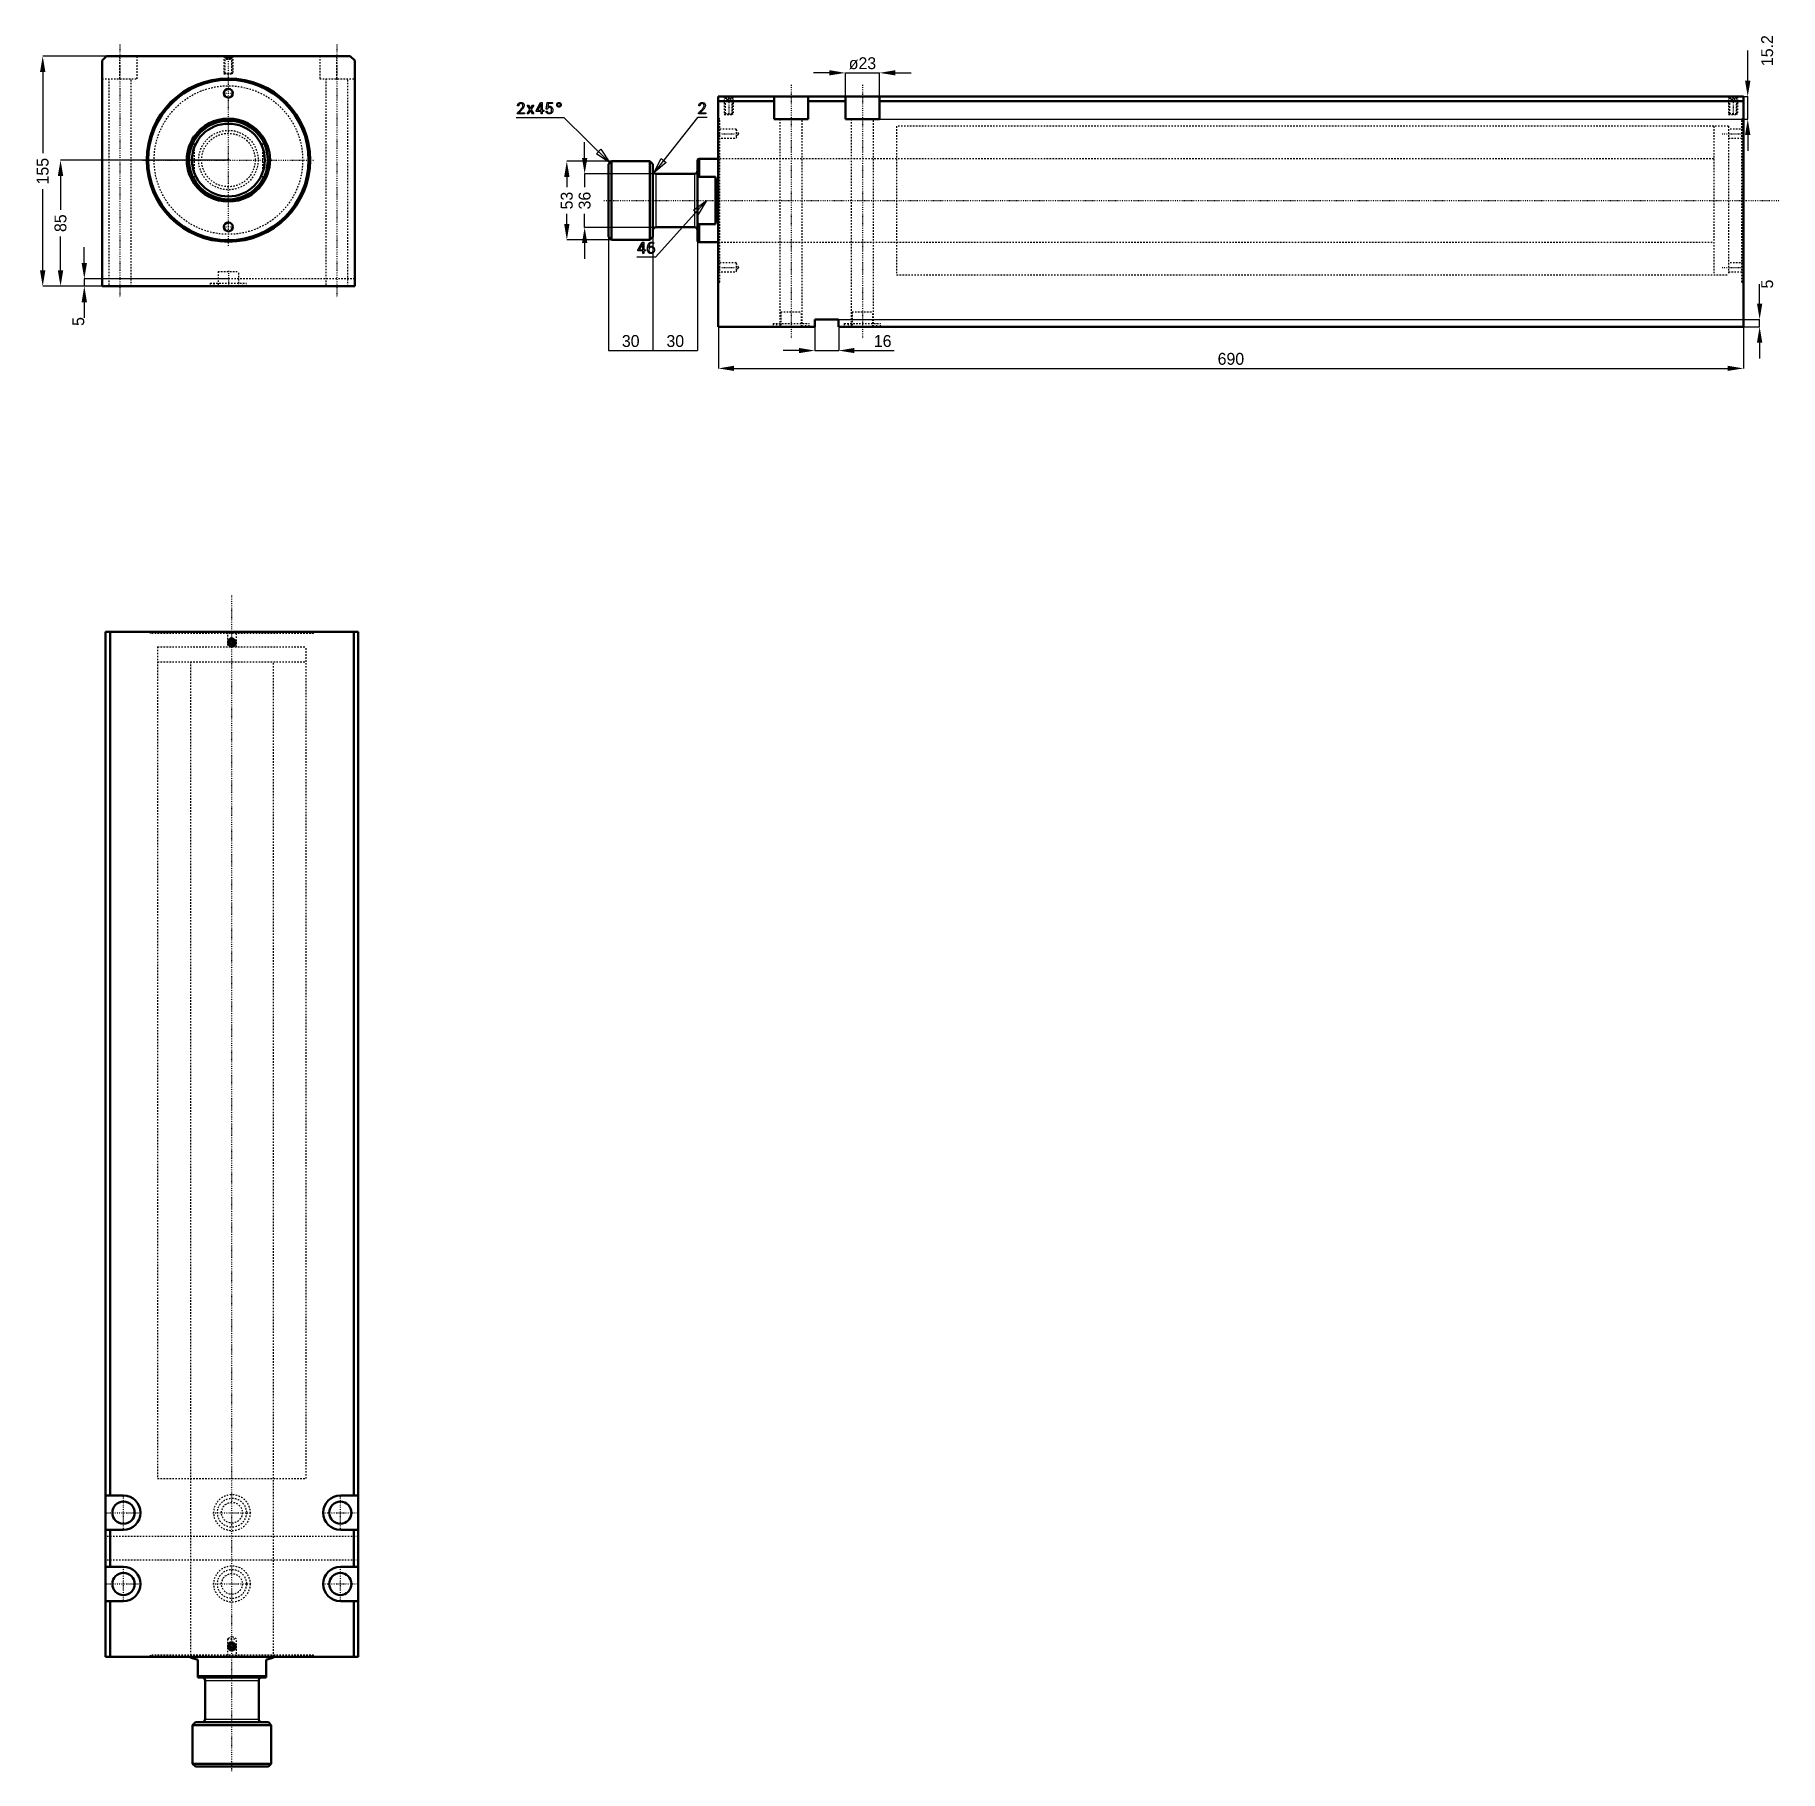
# Model space of a CAD drawing. Header units: millimetres. Extents: x -130 to 1044, y -1085 to 84.
import ezdxf

# ---------------------------------------------------------------- set-up
doc = ezdxf.new("R2010")
doc.units = ezdxf.units.MM
doc.linetypes.add('Center', pattern=[1.5, 0.45, -0.5, 0.05, -0.5])
doc.linetypes.add('Dashed', pattern=[2, 1, -1])
for name, color, linetype, lineweight in [('2d ConnectionPoints', 7, 'Continuous', 50), ('AM_0', 7, 'Continuous', 50), ('AM_4', 3, 'Continuous', 25), ('AM_5', 3, 'Continuous', 25), ('AM_7', 7, 'Center', 25), ('AM_9', 6, 'Dashed', 25)]:
    doc.layers.add(name, color=color, linetype=linetype, lineweight=lineweight)
doc.dimstyles.new('ISO-25', dxfattribs={"dimtxt": 2.5, "dimasz": 2.5, "dimexe": 1.25, "dimexo": 0.625, "dimtad": 1, "dimtxsty": 'Standard', "dimcen": 2.5, "dimadec": 0, "dimazin": 0, "dimtfac": 1, "dimtmove": 0, "dimatfit": 3, "dimfxl": 0, "dimarcsym": 0})

# ---------------------------------------------------------------- blocks, each defined once
blk = doc.blocks.new('1_JECX_MF_TLA_100_550_0_rod__0_in_JECX_MF_160_TLA_100_550_0__0')
at = {"layer": 'AM_0'}
for p, q in [((-23, 13.2), (-23, 16)), ((23, 16), (23, 13.2)), ((-23, -16), (-23, -13.2)), ((23, -13.2), (23, -16))]:
    blk.add_line(p, q, dxfattribs=at)
for points in [[(-23, 16), (-24.3, 13.9), (-25.4, 11.7), (-26.3, 9.5), (-27.1, 7.1), (-27.6, 4.8), (-27.9, 2.3), (-28, -0.1), (-27.9, -2.6), (-27.6, -5), (-27, -7.4), (-26.3, -9.7), (-25.3, -11.9), (-24.2, -14.1), (-23, -16)], [(23, -16), (24.3, -13.9), (25.4, -11.7), (26.3, -9.5), (27.1, -7.1), (27.6, -4.8), (27.9, -2.3), (28, 0.1), (27.9, 2.6), (27.6, 5), (27, 7.4), (26.3, 9.7), (25.3, 11.9), (24.2, 14.1), (23, 16)]]:
    blk.add_lwpolyline(points, dxfattribs=at)
for radius in [26.5, 24.5]:
    blk.add_circle((0, 0), radius, dxfattribs=at)
for radius, start, end in [(28, 34.7719, 145.2281), (27.5, 33.2419, 146.7581), (27.5, 213.2419, 326.7581), (28, 214.7719, 325.2281)]:
    blk.add_arc((0, 0), radius, start, end, dxfattribs=at)
at = {"layer": 'AM_9'}
for p, q in [((-23, 13.2), (-23, -13.2)), ((23, 13.2), (23, -13.2))]:
    blk.add_line(p, q, dxfattribs=at)
for radius in [20, 18]:
    blk.add_circle((0, 0), radius, dxfattribs=at)
blk = doc.blocks.new('2_JECX_MF_EXLA_100_550_0_body__0_in_JECX_MF_160_TLA_100_550_0__0')
at = {"layer": 'AM_0'}
for p, q in [((-82, 70), (-85, 67)), ((-85, 67), (-85, -85)), ((82, 70), (-82, 70)), ((85, 67), (82, 70)), ((85, -85), (85, 67)), ((-85, -85), (85, -85))]:
    blk.add_line(p, q, dxfattribs=at)
for centre, radius in [((0, 0), 55), ((0, 0), 54), ((0, 45), 3), ((0, -45), 3)]:
    blk.add_circle(centre, radius, dxfattribs=at)
at = {"layer": 'AM_5', "linetype": 'Dashed'}
for p, q in [((-3, 70), (-3, 58)), ((3, 70), (3, 58))]:
    blk.add_line(p, q, dxfattribs=at)
at = {"layer": 'AM_7'}
for p, q in [((-73, 77.8), (-73, -92.7)), ((0, -57.8), (0, 70.6)), ((73, 77.8), (73, -92.7)), ((-3.2, 45), (3.1, 45)), ((-57.8, 0), (57.8, 0)), ((-3.2, -45), (3.1, -45)), ((0, -74.5), (0, -85.5))]:
    blk.add_line(p, q, dxfattribs=at)
at = {"layer": 'AM_9'}
for p, q in [((-73, 54.8), (-73, 70)), ((-61.5, 54.8), (-61.5, 70)), ((-3, 70), (-2.5, 69.5)), ((-2.5, 69.5), (-2.5, 58.5)), ((-2.5, 69.5), (2.5, 69.5)), ((-1.9, 70), (-2.4, 69.5)), ((-2.4, 69.5), (-2.4, 58)), ((-2.4, 69.5), (2.4, 69.5)), ((-1.4, 68), (-1.4, 70)), ((-1.4, 68), (1.4, 68)), ((-0.7, 68), (-0.7, 70)), ((0.7, 68), (0.7, 70)), ((1.4, 68), (1.4, 70)), ((2.4, 69.5), (1.9, 70)), ((2.4, 58), (2.4, 69.5)), ((2.5, 69.5), (3, 70)), ((2.5, 58.5), (2.5, 69.5)), ((61.5, 70), (61.5, 54.8)), ((73, 54.8), (73, 70)), ((-85, 54.8), (-61.5, 54.8)), ((-80.5, 54.8), (-80.5, -85)), ((-65.5, -85), (-65.5, 54.8)), ((-2.5, 58.5), (-3, 58)), ((-3, 58), (3, 58)), ((-2.5, 58.5), (2.5, 58.5)), ((3, 58), (2.5, 58.5)), ((61.5, 54.8), (85, 54.8)), ((65.5, 54.8), (65.5, -85)), ((80.5, -85), (80.5, 54.8)), ((85, -80), (-85, -80)), ((-7, -75), (7, -75)), ((-7, -75), (-7, -85)), ((7, -85), (7, -75)), ((-12.2, -82.9), (12.2, -82.9)), ((-12.2, -82.9), (-12.2, -85)), ((-9.8, -82.9), (-9.8, -85)), ((9.8, -85), (9.8, -82.9)), ((12.2, -85), (12.2, -82.9))]:
    blk.add_line(p, q, dxfattribs=at)
blk.add_circle((0, 0), 50, dxfattribs=at)
blk = doc.blocks.new('*D3')
at = {"layer": 'AM_5', "color": 0, "lineweight": -2}
for p, q in [((-82, 70), (-125, 70)), ((-125, 59.3), (-125, 4.6)), ((-125, -74.3), (-125, -19.6)), ((-85, -85), (-125, -85))]:
    blk.add_line(p, q, dxfattribs=at)
at = {"layer": 'AM_5', "color": 0}
for points in [[(-123.2, 59.3), (-126.8, 59.3), (-125, 70)], [(-126.8, -74.3), (-123.2, -74.3), (-125, -85)]]:
    blk.add_solid(points, dxfattribs=at)
at = {"layer": 'Defpoints', "color": 0}
for p in [(-82, 70), (-125, -85), (-85, -85)]:
    blk.add_point(p, dxfattribs=at)
at = {"layer": 'AM_5', "color": 0, "insert": (-125, -7.5), "char_height": 8, "attachment_point": 5, "rotation": 90}
blk.add_mtext('155', dxfattribs=at)
blk = doc.blocks.new('*D4')
at = {"layer": 'AM_5', "color": 0, "lineweight": -2}
for p, q in [((0, 0), (-113, 0)), ((-113, -10.7), (-113, -33.6)), ((-113, -74.3), (-113, -51.4)), ((-85, -85), (-113, -85))]:
    blk.add_line(p, q, dxfattribs=at)
at = {"layer": 'AM_5', "color": 0}
for points in [[(-111.2, -10.7), (-114.8, -10.7), (-113, 0)], [(-114.8, -74.3), (-111.2, -74.3), (-113, -85)]]:
    blk.add_solid(points, dxfattribs=at)
at = {"layer": 'Defpoints', "color": 0}
for p in [(0, 0), (-113, -85), (-85, -85)]:
    blk.add_point(p, dxfattribs=at)
at = {"layer": 'AM_5', "color": 0, "insert": (-113, -42.5), "char_height": 8, "attachment_point": 5, "rotation": 90}
blk.add_mtext('85', dxfattribs=at)
blk = doc.blocks.new('*D5')
at = {"layer": 'AM_5', "color": 0, "lineweight": -2}
for p, q in [((-97, -69.3), (-97, -58.7)), ((0, -80), (-97, -80)), ((-97, -80), (-97, -85)), ((-85, -85), (-97, -85)), ((-97, -95.7), (-97, -106.3))]:
    blk.add_line(p, q, dxfattribs=at)
at = {"layer": 'AM_5', "color": 0}
for points in [[(-98.8, -69.3), (-95.2, -69.3), (-97, -80)], [(-95.2, -95.7), (-98.8, -95.7), (-97, -85)]]:
    blk.add_solid(points, dxfattribs=at)
at = {"layer": 'Defpoints', "color": 0}
for p in [(0, -80), (-97, -85), (-85, -85)]:
    blk.add_point(p, dxfattribs=at)
at = {"layer": 'AM_5', "color": 0, "insert": (-101, -108.7), "char_height": 8, "attachment_point": 5, "rotation": 90}
blk.add_mtext('5', dxfattribs=at)
blk = doc.blocks.new('1_JECX_MF_TLA_100_550_0_rod__0_in_JECX_MF_160_TLA_100_550_0__4')
at = {"layer": 'AM_0'}
for p, q in [((-28, 0), (-28, -0.4)), ((28, -0.4), (28, 0)), ((-23, -2), (-28, -0.4)), ((-23, -14), (-23, -2)), ((28, -0.4), (23, -2)), ((23, -2), (23, -14)), ((-23, -13), (23, -13)), ((-23, -14), (23, -14)), ((-18, -16), (-18, -42)), ((18, -42), (18, -16)), ((-24.5, -44), (-26.5, -46)), ((-26.5, -46), (26.5, -46)), ((-26.5, -46), (-26.5, -72)), ((-24.5, -44), (24.5, -44)), ((26.5, -46), (24.5, -44)), ((26.5, -72), (26.5, -46)), ((-26.5, -72), (-24.5, -74)), ((-26.5, -72), (26.5, -72)), ((-24.5, -74), (24.5, -74)), ((24.5, -74), (26.5, -72))]:
    blk.add_line(p, q, dxfattribs=at)
for centre, start, end in [((-20, -16), 360, 90), ((20, -16), 90, 180), ((-20, -42), 270, 360), ((20, -42), 180, 270)]:
    blk.add_arc(centre, 2, start, end, dxfattribs=at)
at = {"layer": 'AM_4'}
for p, q in [((-18, -16), (18, -16)), ((-18, -42), (18, -42))]:
    blk.add_line(p, q, dxfattribs=at)
at = {"layer": 'AM_7'}
blk.add_line((0, -77), (0, 714.7), dxfattribs=at)
at = {"layer": 'AM_9'}
for p, q in [((-50, 680), (50, 680)), ((-50, 680), (-50, 670)), ((-50, 670), (50, 670)), ((-28, 670), (-28, 0)), ((28, 0), (28, 670)), ((50, 670), (50, 680))]:
    blk.add_line(p, q, dxfattribs=at)
blk = doc.blocks.new('2_JECX_MF_EXLA_100_550_0_body__0_in_JECX_MF_160_TLA_100_550_0__4')
at = {"layer": 'AM_0'}
for p, q in [((85, 690), (-85, 690)), ((-85, 690), (-85, 0)), ((-82, 690), (-82, 108.5)), ((-0.7, 684.2), (-1.4, 683)), ((-1.4, 683), (-0.7, 681.8)), ((0.7, 684.2), (-0.7, 684.2)), ((-0.7, 681.8), (0.7, 681.8)), ((1.4, 683), (0.7, 684.2)), ((0.7, 681.8), (1.4, 683)), ((82, 690), (82, 108.5)), ((85, 690), (85, 0)), ((-73, 108.5), (-85, 108.5)), ((85, 108.5), (73, 108.5)), ((-85, 85.5), (-73, 85.5)), ((-82, 85.5), (-82, 60.5)), ((73, 85.5), (85, 85.5)), ((82, 85.5), (82, 60.5)), ((-73, 60.5), (-85, 60.5)), ((85, 60.5), (73, 60.5)), ((-85, 37.5), (-73, 37.5)), ((-82, 37.5), (-82, 0)), ((73, 37.5), (85, 37.5)), ((82, 37.5), (82, 0)), ((85, 0), (-85, 0)), ((-0.7, 8.3), (-1.4, 7)), ((-1.4, 7), (-0.7, 5.8)), ((0.7, 8.3), (-0.7, 8.3)), ((-0.7, 5.8), (0.7, 5.8)), ((1.4, 7), (0.7, 8.3)), ((0.7, 5.8), (1.4, 7))]:
    blk.add_line(p, q, dxfattribs=at)
for centre, radius in [((0, 683), 2.46), ((0, 683), 2.4), ((0, 683), 1.9), ((-73, 97), 7.5), ((73, 97), 7.5), ((-73, 49), 7.5), ((73, 49), 7.5), ((0, 7), 2.46), ((0, 7), 2.4), ((0, 7), 1.9)]:
    blk.add_circle(centre, radius, dxfattribs=at)
for centre, start, end in [((-73, 97), 270, 90), ((73, 97), 90, 270), ((-73, 49), 270, 90), ((73, 49), 90, 270)]:
    blk.add_arc(centre, 11.5, start, end, dxfattribs=at)
at = {"layer": 'AM_5'}
for centre in [(0, 683), (0, 7)]:
    blk.add_arc(centre, 3, 75, 15, dxfattribs=at)
at = {"layer": 'AM_7'}
for p, q in [((-3.2, 683), (3.1, 683)), ((-73, 84.9), (-73, 109.1)), ((73, 84.9), (73, 109.1)), ((-85.1, 97), (-60.9, 97)), ((-12.9, 97), (12.9, 97)), ((60.9, 97), (85.1, 97)), ((-73, 36.9), (-73, 61.1)), ((73, 36.9), (73, 61.1)), ((-85.1, 49), (-60.9, 49)), ((-12.9, 49), (12.9, 49)), ((60.9, 49), (85.1, 49)), ((-3.2, 7), (3.1, 7))]:
    blk.add_line(p, q, dxfattribs=at)
at = {"layer": 'AM_9'}
for p, q in [((-55, 690), (-55, 689)), ((55, 689), (-55, 689)), ((-54, 690), (-54, 689)), ((-3, 690), (-3, 680)), ((3, 680), (3, 690)), ((54, 689), (54, 690)), ((55, 689), (55, 690)), ((-50, 680), (50, 680)), ((-50, 680), (-50, 120)), ((50, 120), (50, 680)), ((-50, 120), (50, 120)), ((-28, 120), (-28, 0)), ((28, 0), (28, 120)), ((85, 81), (-85, 81)), ((85, 65), (-85, 65)), ((0, 13.7), (-3, 12)), ((-3, 12), (-3, 0)), ((-3, 12), (3, 12)), ((3, 12), (0, 13.7)), ((3, 0), (3, 12)), ((55, 1), (-55, 1)), ((-55, 1), (-55, 0)), ((-54, 1), (-54, 0)), ((54, 0), (54, 1)), ((55, 0), (55, 1))]:
    blk.add_line(p, q, dxfattribs=at)
for centre, radius in [((0, 97), 12.2), ((0, 97), 9.75), ((0, 97), 7), ((0, 49), 12.2), ((0, 49), 9.75), ((0, 49), 7)]:
    blk.add_circle(centre, radius, dxfattribs=at)
blk = doc.blocks.new('1_JECX_MF_TLA_100_550_0_rod__0_in_JECX_MF_160_TLA_100_550_0__2')
at = {"layer": 'AM_0'}
for p, q in [((-72, 26.5), (-74, 24.5)), ((-74, 24.5), (-74, -24.5)), ((-46, 26.5), (-72, 26.5)), ((-72, 26.5), (-72, -26.5)), ((-44, 24.5), (-46, 26.5)), ((-46, 26.5), (-46, -26.5)), ((-44, 24.5), (-44, -24.5)), ((-13, 28), (-14, 27.5)), ((-14, 27.5), (-14, -27.5)), ((0, 28), (-13, 28)), ((-13, 28), (-13, 16)), ((-16, 18), (-42, 18)), ((-13, 16), (-14, 15.1)), ((-2, 16), (-13, 16)), ((-2, 16), (-2, -16)), ((-42, -18), (-16, -18)), ((-14, -15.1), (-13, -16)), ((-13, -16), (-2, -16)), ((-13, -16), (-13, -28)), ((-74, -24.5), (-72, -26.5)), ((-72, -26.5), (-46, -26.5)), ((-46, -26.5), (-44, -24.5)), ((-14, -27.5), (-13, -28)), ((-13, -28), (0, -28))]:
    blk.add_line(p, q, dxfattribs=at)
blk.add_lwpolyline([(-2, -16), (-1.6, -13.9), (-1.2, -11.7), (-0.9, -9.5), (-0.7, -7.1), (-0.5, -4.8), (-0.4, -2.3), (-0.4, 0.1), (-0.4, 2.6), (-0.5, 5), (-0.7, 7.4), (-0.9, 9.7), (-1.2, 11.9), (-1.6, 14.1), (-2, 16)], dxfattribs=at)
for centre, start, end in [((-42, 20), 180, 270), ((-16, 20), 270, 360), ((-42, -20), 90, 180), ((-16, -20), 0, 90)]:
    blk.add_arc(centre, 2, start, end, dxfattribs=at)
at = {"layer": 'AM_4'}
for p, q in [((-42, 18), (-42, -18)), ((-16, 18), (-16, -18))]:
    blk.add_line(p, q, dxfattribs=at)
at = {"layer": 'AM_7'}
blk.add_line((-77, 0), (714.7, 0), dxfattribs=at)
at = {"layer": 'AM_9'}
for p, q in [((670, 50), (670, -50)), ((680, 50), (670, 50)), ((680, 50), (680, -50)), ((670, 28), (0, 28)), ((0, -28), (670, -28)), ((670, -50), (680, -50))]:
    blk.add_line(p, q, dxfattribs=at)
blk = doc.blocks.new('2_JECX_MF_EXLA_100_550_0_body__0_in_JECX_MF_160_TLA_100_550_0__2')
at = {"layer": 'AM_0'}
for p, q in [((0, -85), (0, 70)), ((690, 70), (0, 70)), ((37.5, 67), (0, 67)), ((37.5, 70), (37.5, 54.8)), ((60.5, 54.8), (60.5, 70)), ((85.5, 67), (60.5, 67)), ((85.5, 70), (85.5, 54.8)), ((108.5, 54.8), (108.5, 70)), ((690, 67), (108.5, 67)), ((690, -85), (690, 70)), ((37.5, 54.8), (60.5, 54.8)), ((85.5, 54.8), (108.5, 54.8)), ((65, -80), (65, -85)), ((81, -80), (65, -80)), ((81, -85), (81, -80)), ((65, -85), (0, -85)), ((690, -85), (81, -85))]:
    blk.add_line(p, q, dxfattribs=at)
at = {"layer": 'AM_5', "linetype": 'Dashed'}
for p, q in [((4, 70), (4, 58)), ((10, 70), (10, 58)), ((680, 70), (680, 58)), ((686, 70), (686, 58))]:
    blk.add_line(p, q, dxfattribs=at)
at = {"layer": 'AM_7'}
for p, q in [((7, 70.6), (7, 57.4)), ((49, 77.8), (49, -92.7)), ((97, 77.8), (97, -92.7)), ((683, 70.6), (683, 57.4)), ((-0.7, 45), (14.4, 45)), ((675.6, 45), (690.7, 45)), ((-0.7, -45), (14.4, -45)), ((675.6, -45), (690.7, -45))]:
    blk.add_line(p, q, dxfattribs=at)
at = {"layer": 'AM_9'}
for p, q in [((4, 70), (4.5, 69.5)), ((4.5, 69.5), (4.5, 58.5)), ((4.5, 69.5), (9.5, 69.5)), ((5.1, 70), (4.6, 69.5)), ((4.6, 69.5), (4.6, 58)), ((4.6, 69.5), (9.4, 69.5)), ((5.8, 68), (5.8, 70)), ((5.8, 68), (8.2, 68)), ((7, 68), (7, 70)), ((8.2, 68), (8.2, 70)), ((9.4, 69.5), (8.9, 70)), ((9.4, 58), (9.4, 69.5)), ((9.5, 69.5), (10, 70)), ((9.5, 58.5), (9.5, 69.5)), ((680, 70), (680.5, 69.5)), ((680.5, 69.5), (680.5, 58.5)), ((680.5, 69.5), (685.5, 69.5)), ((681.1, 70), (680.6, 69.5)), ((680.6, 69.5), (680.6, 58)), ((680.6, 69.5), (685.4, 69.5)), ((681.8, 68), (681.8, 70)), ((681.8, 68), (684.2, 68)), ((683, 68), (683, 70)), ((684.2, 68), (684.2, 70)), ((685.4, 69.5), (684.9, 70)), ((685.4, 58), (685.4, 69.5)), ((685.5, 69.5), (686, 70)), ((685.5, 58.5), (685.5, 69.5)), ((1, 55), (0, 55)), ((1, 54), (0, 54)), ((12, 48), (0, 48)), ((1, -55), (1, 55)), ((4.5, 58.5), (4, 58)), ((4, 58), (10, 58)), ((4.5, 58.5), (9.5, 58.5)), ((10, 58), (9.5, 58.5)), ((13.7, 45), (12, 48)), ((12, 48), (12, 42)), ((41.5, 54.8), (41.5, -85)), ((56.5, -85), (56.5, 54.8)), ((89.5, 54.8), (89.5, -85)), ((104.5, -85), (104.5, 54.8)), ((680, 50), (120, 50)), ((120, 50), (120, -50)), ((680.5, 58.5), (680, 58)), ((680, 58), (686, 58)), ((680, 50), (680, -50)), ((690, 48), (680, 48)), ((680.5, 58.5), (685.5, 58.5)), ((686, 58), (685.5, 58.5)), ((689, -55), (689, 55)), ((690, 55), (689, 55)), ((690, 54), (689, 54)), ((0, 42), (12, 42)), ((12, 42), (13.7, 45)), ((680, 42), (690, 42)), ((120, 28), (0, 28)), ((0, -28), (120, -28)), ((12, -42), (0, -42)), ((13.7, -45), (12, -42)), ((12, -42), (12, -48)), ((12, -48), (13.7, -45)), ((690, -42), (680, -42)), ((0, -48), (12, -48)), ((0, -54), (1, -54)), ((0, -55), (1, -55)), ((120, -50), (680, -50)), ((680, -48), (690, -48)), ((689, -54), (690, -54)), ((689, -55), (690, -55)), ((42, -75), (56, -75)), ((42, -75), (42, -85)), ((56, -85), (56, -75)), ((90, -75), (104, -75)), ((90, -75), (90, -85)), ((104, -85), (104, -75)), ((36.8, -82.9), (61.2, -82.9)), ((36.8, -82.9), (36.8, -85)), ((39.2, -82.9), (39.2, -85)), ((58.8, -85), (58.8, -82.9)), ((61.2, -85), (61.2, -82.9)), ((84.8, -82.9), (109.2, -82.9)), ((84.8, -82.9), (84.8, -85)), ((87.3, -82.9), (87.3, -85)), ((106.8, -85), (106.8, -82.9)), ((109.2, -85), (109.2, -82.9))]:
    blk.add_line(p, q, dxfattribs=at)
blk = doc.blocks.new('*D21')
at = {"layer": 'AM_5', "color": 0, "lineweight": -2}
for p, q in [((404.6, 58.7), (393.9, 58.7)), ((415.3, 42.7), (415.3, 58.7)), ((415.3, 58.7), (438.3, 58.7)), ((438.3, 42.7), (438.3, 58.7)), ((448.9, 58.7), (459.6, 58.7))]:
    blk.add_line(p, q, dxfattribs=at)
at = {"layer": 'AM_5', "color": 0}
for points in [[(404.6, 60.5), (404.6, 57), (415.3, 58.7)], [(448.9, 60.5), (448.9, 57), (438.3, 58.7)]]:
    blk.add_solid(points, dxfattribs=at)
at = {"layer": 'Defpoints', "color": 0}
for p in [(438.3, 58.7), (415.3, 42.7), (438.3, 42.7)]:
    blk.add_point(p, dxfattribs=at)
at = {"layer": 'AM_5', "color": 0, "insert": (426.8, 65.1), "char_height": 8, "attachment_point": 5}
blk.add_mtext('ø23', dxfattribs=at)
blk = doc.blocks.new('*D22')
at = {"layer": 'AM_5', "color": 0, "lineweight": -2}
for p, q in [((1022.7, 53.4), (1022.7, 73.7)), ((438.3, 42.7), (1022.7, 42.7)), ((1022.7, 27.5), (1022.7, 42.7)), ((438.3, 27.5), (1022.7, 27.5)), ((1022.7, 16.9), (1022.7, 6.2))]:
    blk.add_line(p, q, dxfattribs=at)
at = {"layer": 'AM_5', "color": 0}
for points in [[(1020.9, 53.4), (1024.5, 53.4), (1022.7, 42.7)], [(1020.9, 16.9), (1024.5, 16.9), (1022.7, 27.5)]]:
    blk.add_solid(points, dxfattribs=at)
at = {"layer": 'Defpoints', "color": 0}
for p in [(438.3, 42.7), (1022.7, 42.7), (438.3, 27.5)]:
    blk.add_point(p, dxfattribs=at)
at = {"layer": 'AM_5', "color": 0, "insert": (1035.8, 73.7), "char_height": 8, "attachment_point": 5, "rotation": 90}
blk.add_mtext('15.2', dxfattribs=at)
blk = doc.blocks.new('*D23')
at = {"layer": 'AM_5', "color": 0, "lineweight": -2}
for p, q in [((329.8, -112.3), (329.8, -140.3)), ((1019.8, -112.3), (1019.8, -140.3)), ((340.4, -140.3), (1009.1, -140.3))]:
    blk.add_line(p, q, dxfattribs=at)
at = {"layer": 'AM_5', "color": 0}
for points in [[(340.4, -138.5), (340.4, -142), (329.8, -140.3)], [(1009.1, -138.5), (1009.1, -142), (1019.8, -140.3)]]:
    blk.add_solid(points, dxfattribs=at)
at = {"layer": 'Defpoints', "color": 0}
for p in [(329.8, -112.3), (1019.8, -112.3), (1019.8, -140.3)]:
    blk.add_point(p, dxfattribs=at)
at = {"layer": 'AM_5', "color": 0, "insert": (674.8, -133.9), "char_height": 8, "attachment_point": 5}
blk.add_mtext('690', dxfattribs=at)
blk = doc.blocks.new('*D24')
at = {"layer": 'AM_5', "color": 0, "lineweight": -2}
for p, q in [((285.8, -51.8), (285.8, -128.3)), ((315.8, -47.3), (315.8, -128.3)), ((285.8, -128.3), (315.8, -128.3))]:
    blk.add_line(p, q, dxfattribs=at)
at = {"layer": 'Defpoints', "color": 0}
for p in [(285.8, -51.8), (315.8, -47.3), (315.8, -128.3)]:
    blk.add_point(p, dxfattribs=at)
at = {"layer": 'AM_5', "color": 0, "insert": (300.8, -121.9), "char_height": 8, "attachment_point": 5}
blk.add_mtext('30', dxfattribs=at)
blk = doc.blocks.new('*D25')
at = {"layer": 'AM_5', "color": 0, "lineweight": -2}
for p, q in [((255.8, -51.8), (255.8, -128.3)), ((285.8, -51.8), (285.8, -128.3)), ((255.8, -128.3), (285.8, -128.3))]:
    blk.add_line(p, q, dxfattribs=at)
at = {"layer": 'Defpoints', "color": 0}
for p in [(255.8, -51.8), (285.8, -51.8), (285.8, -128.3)]:
    blk.add_point(p, dxfattribs=at)
at = {"layer": 'AM_5', "color": 0, "insert": (270.8, -121.9), "char_height": 8, "attachment_point": 5}
blk.add_mtext('30', dxfattribs=at)
blk = doc.blocks.new('*D26')
at = {"layer": 'AM_5', "color": 0, "lineweight": -2}
for p, q in [((257.8, -0.8), (227.8, -0.8)), ((227.8, -11.4), (227.8, -18.2)), ((227.8, -43.1), (227.8, -36.3)), ((257.8, -53.8), (227.8, -53.8))]:
    blk.add_line(p, q, dxfattribs=at)
at = {"layer": 'AM_5', "color": 0}
for points in [[(226, -11.4), (229.6, -11.4), (227.8, -0.8)], [(226, -43.1), (229.6, -43.1), (227.8, -53.8)]]:
    blk.add_solid(points, dxfattribs=at)
at = {"layer": 'Defpoints', "color": 0}
for p in [(227.8, -0.8), (257.8, -0.8), (257.8, -53.8)]:
    blk.add_point(p, dxfattribs=at)
at = {"layer": 'AM_5', "color": 0, "insert": (227.8, -27.3), "char_height": 8, "attachment_point": 5, "rotation": 90}
blk.add_mtext('53', dxfattribs=at)
blk = doc.blocks.new('*D27')
at = {"layer": 'AM_5', "color": 0, "lineweight": -2}
for p, q in [((239.8, 1.4), (239.8, 12.1)), ((287.8, -9.3), (239.8, -9.3)), ((239.8, -9.3), (239.8, -18.2)), ((239.8, -45.3), (239.8, -36.3)), ((287.8, -45.3), (239.8, -45.3)), ((239.8, -55.9), (239.8, -66.6))]:
    blk.add_line(p, q, dxfattribs=at)
at = {"layer": 'AM_5', "color": 0}
for points in [[(238, 1.4), (241.6, 1.4), (239.8, -9.3)], [(238, -55.9), (241.6, -55.9), (239.8, -45.3)]]:
    blk.add_solid(points, dxfattribs=at)
at = {"layer": 'Defpoints', "color": 0}
for p in [(239.8, -9.3), (287.8, -9.3), (287.8, -45.3)]:
    blk.add_point(p, dxfattribs=at)
at = {"layer": 'AM_5', "color": 0, "insert": (239.8, -27.3), "char_height": 8, "attachment_point": 5, "rotation": 90}
blk.add_mtext('36', dxfattribs=at)
blk = doc.blocks.new('*D28')
at = {"layer": 'AM_5', "color": 0, "lineweight": -2}
for p, q in [((394.8, -107.3), (394.8, -128.3)), ((410.8, -112.3), (410.8, -128.3)), ((384.1, -128.3), (373.4, -128.3)), ((394.8, -128.3), (410.8, -128.3)), ((421.4, -128.3), (448.2, -128.3))]:
    blk.add_line(p, q, dxfattribs=at)
at = {"layer": 'AM_5', "color": 0}
for points in [[(384.1, -126.5), (384.1, -130), (394.8, -128.3)], [(421.4, -126.5), (421.4, -130), (410.8, -128.3)]]:
    blk.add_solid(points, dxfattribs=at)
at = {"layer": 'Defpoints', "color": 0}
for p in [(394.8, -107.3), (410.8, -112.3), (410.8, -128.3)]:
    blk.add_point(p, dxfattribs=at)
at = {"layer": 'AM_5', "color": 0, "insert": (440.4, -121.9), "char_height": 8, "attachment_point": 5}
blk.add_mtext('16', dxfattribs=at)
blk = doc.blocks.new('*D29')
at = {"layer": 'AM_5', "color": 0, "lineweight": -2}
for p, q in [((1030.7, -96.6), (1030.7, -83.5)), ((394.8, -107.3), (1030.7, -107.3)), ((410.8, -112.3), (1030.7, -112.3)), ((1030.7, -112.3), (1030.7, -107.3)), ((1030.7, -122.9), (1030.7, -133.6))]:
    blk.add_line(p, q, dxfattribs=at)
at = {"layer": 'AM_5', "color": 0}
for points in [[(1028.9, -96.6), (1032.5, -96.6), (1030.7, -107.3)], [(1028.9, -122.9), (1032.5, -122.9), (1030.7, -112.3)]]:
    blk.add_solid(points, dxfattribs=at)
at = {"layer": 'Defpoints', "color": 0}
for p in [(394.8, -107.3), (410.8, -112.3), (1030.7, -112.3)]:
    blk.add_point(p, dxfattribs=at)
at = {"layer": 'AM_5', "color": 0, "insert": (1035.8, -83.5), "char_height": 8, "attachment_point": 5, "rotation": 90}
blk.add_mtext('5', dxfattribs=at)

msp = doc.modelspace()

# ---------------------------------------------------------------- linework, layer by layer
at = {"layer": '2d ConnectionPoints'}
for p in [(0, 0), (329.781, -27.262), (2.378, -1007.757)]:
    msp.add_point(p, dxfattribs=at)
at = {"layer": 'AM_5'}
for p, q in [((193.781, 28.738), (225.781, 28.738)), ((225.781, 28.738), (256.781, -1.762)), ((315.781, 28.738), (286.366, -8.676)), ((322.181, 28.738), (315.781, 28.738)), ((287.781, -65.262), (321.781, -27.262)), ((274.981, -65.262), (287.781, -65.262))]:
    msp.add_line(p, q, dxfattribs=at)
for points in [[(194.815, 32.116), (194.815, 32.116), (195.158, 32.429), (195.646, 32.886), (195.646, 32.886), (196.103, 33.329), (196.391, 33.616), (196.391, 33.616), (196.667, 33.906), (197.062, 34.36), (197.062, 34.36), (197.434, 34.84), (197.67, 35.174), (197.67, 35.174), (197.878, 35.506), (198.103, 35.98), (198.103, 35.98), (198.224, 36.423), (198.247, 36.702), (198.247, 36.702), (198.24, 36.859), (198.203, 37.081), (198.203, 37.081), (198.134, 37.286), (198.071, 37.415), (198.071, 37.415), (197.995, 37.534), (197.861, 37.692), (197.861, 37.692), (197.703, 37.824), (197.584, 37.898), (197.584, 37.898), (197.458, 37.96), (197.256, 38.027), (197.256, 38.027), (197.041, 38.063), (196.89, 38.07), (196.89, 38.07), (196.723, 38.063), (196.487, 38.026), (196.487, 38.026), (196.268, 37.957), (196.131, 37.893), (196.131, 37.893), (196.004, 37.816), (195.835, 37.677), (195.835, 37.677), (195.692, 37.509), (195.611, 37.381), (195.611, 37.381), (195.544, 37.242), (195.471, 37.015), (195.471, 37.015), (195.431, 36.766), (195.424, 36.588), (194.644, 36.588), (194.644, 36.588), (194.656, 36.855), (194.719, 37.226), (194.719, 37.226), (194.837, 37.563), (194.945, 37.768), (194.945, 37.768), (195.074, 37.956), (195.3, 38.203), (195.3, 38.203), (195.563, 38.406), (195.759, 38.517), (195.759, 38.517), (195.968, 38.609), (196.298, 38.708), (196.298, 38.708), (196.647, 38.762), (196.89, 38.772), (196.89, 38.772), (197.118, 38.762), (197.448, 38.712), (197.448, 38.712), (197.764, 38.619), (197.967, 38.533), (197.967, 38.533), (198.158, 38.428), (198.416, 38.238), (198.416, 38.238), (198.637, 38.007), (198.765, 37.831), (198.765, 37.831), (198.872, 37.639), (198.989, 37.326), (198.989, 37.326), (199.052, 36.984), (199.064, 36.739), (199.064, 36.739), (199.046, 36.462), (198.953, 36.036), (198.953, 36.036), (198.781, 35.597), (198.622, 35.298), (198.622, 35.298), (198.439, 35.001), (198.143, 34.571), (198.143, 34.571), (197.82, 34.16), (197.59, 33.897), (197.59, 33.897), (197.342, 33.629), (196.926, 33.196), (196.926, 33.196), (196.457, 32.723), (196.115, 32.386), (195.564, 31.846), (199.287, 31.84), (199.287, 31.138), (194.54, 31.138), (194.54, 31.866), (194.815, 32.116)], [(202.853, 33.993), (201.096, 36.858), (202.006, 36.858), (203.316, 34.69), (204.694, 36.858), (205.521, 36.858), (203.784, 34.061), (205.604, 31.138), (204.684, 31.138), (203.301, 33.385), (201.839, 31.138), (200.997, 31.138), (202.853, 33.993)], [(210.46, 32.802), (207.09, 32.802), (207.09, 33.478), (210.158, 38.678), (211.188, 38.678), (211.188, 33.504), (212.311, 33.504), (212.311, 32.802), (211.188, 32.802), (211.188, 31.138), (210.46, 31.138), (210.46, 32.802)], [(210.47, 33.504), (210.47, 37.805), (207.985, 33.504), (210.47, 33.504)], [(215.991, 31.045), (215.991, 31.045), (215.757, 31.053), (215.422, 31.095), (215.422, 31.095), (215.108, 31.173), (214.91, 31.245), (214.91, 31.245), (214.724, 31.334), (214.475, 31.5), (214.475, 31.5), (214.261, 31.707), (214.138, 31.866), (214.138, 31.866), (214.034, 32.044), (213.921, 32.342), (213.921, 32.342), (213.86, 32.68), (213.849, 32.927), (214.66, 32.927), (214.66, 32.927), (214.675, 32.694), (214.754, 32.389), (214.754, 32.389), (214.901, 32.138), (215.037, 32.002), (215.037, 32.002), (215.197, 31.889), (215.472, 31.768), (215.472, 31.768), (215.788, 31.702), (216.023, 31.69), (216.023, 31.69), (216.223, 31.701), (216.498, 31.759), (216.498, 31.759), (216.741, 31.866), (216.886, 31.965), (216.886, 31.965), (217.016, 32.082), (217.183, 32.284), (217.183, 32.284), (217.318, 32.516), (217.39, 32.688), (217.39, 32.688), (217.448, 32.87), (217.511, 33.156), (217.511, 33.156), (217.545, 33.457), (217.551, 33.666), (217.551, 33.666), (217.545, 33.857), (217.512, 34.134), (217.512, 34.134), (217.452, 34.401), (217.395, 34.573), (217.395, 34.573), (217.327, 34.736), (217.199, 34.956), (217.199, 34.956), (217.043, 35.146), (216.922, 35.257), (216.922, 35.257), (216.789, 35.35), (216.567, 35.452), (216.567, 35.452), (216.318, 35.506), (216.137, 35.517), (216.137, 35.517), (215.944, 35.504), (215.672, 35.438), (215.672, 35.438), (215.42, 35.314), (215.263, 35.2), (215.263, 35.2), (215.121, 35.063), (214.946, 34.824), (214.946, 34.824), (214.816, 34.542), (214.754, 34.331), (213.963, 34.331), (214.504, 38.699), (218.175, 38.699), (218.175, 38.023), (215.243, 38.023), (214.91, 35.522), (214.91, 35.522), (215.02, 35.656), (215.192, 35.832), (215.192, 35.832), (215.372, 35.976), (215.497, 36.055), (215.497, 36.055), (215.629, 36.12), (215.842, 36.19), (215.842, 36.19), (216.075, 36.227), (216.241, 36.234), (216.241, 36.234), (216.496, 36.221), (216.852, 36.149), (216.852, 36.149), (217.176, 36.015), (217.375, 35.891), (217.375, 35.891), (217.557, 35.744), (217.796, 35.486), (217.796, 35.486), (217.994, 35.184), (218.103, 34.958), (218.103, 34.958), (218.192, 34.716), (218.29, 34.334), (218.29, 34.334), (218.342, 33.929), (218.352, 33.645), (218.352, 33.645), (218.34, 33.346), (218.278, 32.924), (218.278, 32.924), (218.162, 32.533), (218.056, 32.29), (218.056, 32.29), (217.928, 32.065), (217.7, 31.766), (217.7, 31.766), (217.428, 31.514), (217.224, 31.372), (217.224, 31.372), (217.003, 31.254), (216.648, 31.127), (216.648, 31.127), (216.264, 31.058), (215.991, 31.045)], [(222.511, 35.61), (222.511, 35.61), (222.347, 35.619), (222.111, 35.664), (222.111, 35.664), (221.885, 35.749), (221.741, 35.826), (221.741, 35.826), (221.606, 35.919), (221.424, 36.08), (221.424, 36.08), (221.269, 36.27), (221.18, 36.411), (221.18, 36.411), (221.105, 36.561), (221.024, 36.796), (221.024, 36.796), (220.98, 37.042), (220.972, 37.212), (220.972, 37.212), (220.98, 37.382), (221.024, 37.628), (221.024, 37.628), (221.105, 37.863), (221.18, 38.013), (221.18, 38.013), (221.269, 38.154), (221.424, 38.344), (221.424, 38.344), (221.606, 38.505), (221.741, 38.598), (221.741, 38.598), (221.885, 38.676), (222.111, 38.76), (222.111, 38.76), (222.347, 38.805), (222.511, 38.814), (222.511, 38.814), (222.675, 38.805), (222.911, 38.76), (222.911, 38.76), (223.135, 38.676), (223.278, 38.598), (223.278, 38.598), (223.413, 38.505), (223.593, 38.344), (223.593, 38.344), (223.746, 38.156), (223.834, 38.015), (223.834, 38.015), (223.908, 37.866), (223.988, 37.631), (223.988, 37.631), (224.032, 37.384), (224.04, 37.212), (224.04, 37.212), (224.032, 37.04), (223.988, 36.793), (223.988, 36.793), (223.908, 36.558), (223.834, 36.409), (223.834, 36.409), (223.746, 36.268), (223.593, 36.08), (223.593, 36.08), (223.413, 35.919), (223.278, 35.826), (223.278, 35.826), (223.135, 35.749), (222.911, 35.664), (222.911, 35.664), (222.675, 35.619), (222.511, 35.61)], [(222.511, 36.245), (222.511, 36.245), (222.609, 36.25), (222.751, 36.277), (222.751, 36.277), (222.887, 36.328), (222.974, 36.375), (222.974, 36.375), (223.055, 36.431), (223.165, 36.528), (223.165, 36.528), (223.258, 36.643), (223.312, 36.728), (223.312, 36.728), (223.357, 36.819), (223.405, 36.961), (223.405, 36.961), (223.432, 37.109), (223.437, 37.212), (223.437, 37.212), (223.432, 37.315), (223.405, 37.463), (223.405, 37.463), (223.357, 37.605), (223.312, 37.696), (223.312, 37.696), (223.258, 37.781), (223.165, 37.896), (223.165, 37.896), (223.055, 37.993), (222.974, 38.049), (222.974, 38.049), (222.887, 38.096), (222.751, 38.147), (222.751, 38.147), (222.609, 38.174), (222.511, 38.179), (222.511, 38.179), (222.412, 38.174), (222.27, 38.147), (222.27, 38.147), (222.133, 38.096), (222.046, 38.049), (222.046, 38.049), (221.963, 37.993), (221.852, 37.896), (221.852, 37.896), (221.757, 37.781), (221.702, 37.696), (221.702, 37.696), (221.656, 37.605), (221.607, 37.463), (221.607, 37.463), (221.58, 37.315), (221.575, 37.212), (221.575, 37.212), (221.58, 37.109), (221.607, 36.961), (221.607, 36.961), (221.656, 36.819), (221.702, 36.728), (221.702, 36.728), (221.757, 36.643), (221.852, 36.528), (221.852, 36.528), (221.963, 36.431), (222.046, 36.375), (222.046, 36.375), (222.133, 36.328), (222.27, 36.277), (222.27, 36.277), (222.412, 36.25), (222.511, 36.245)], [(316.815, 32.116), (316.815, 32.116), (317.158, 32.429), (317.646, 32.886), (317.646, 32.886), (318.103, 33.329), (318.391, 33.616), (318.391, 33.616), (318.667, 33.906), (319.062, 34.36), (319.062, 34.36), (319.434, 34.84), (319.67, 35.174), (319.67, 35.174), (319.878, 35.506), (320.103, 35.98), (320.103, 35.98), (320.224, 36.423), (320.247, 36.702), (320.247, 36.702), (320.24, 36.859), (320.203, 37.081), (320.203, 37.081), (320.134, 37.286), (320.071, 37.415), (320.071, 37.415), (319.995, 37.534), (319.861, 37.692), (319.861, 37.692), (319.703, 37.824), (319.584, 37.898), (319.584, 37.898), (319.458, 37.96), (319.256, 38.027), (319.256, 38.027), (319.041, 38.063), (318.89, 38.07), (318.89, 38.07), (318.723, 38.063), (318.487, 38.026), (318.487, 38.026), (318.268, 37.957), (318.131, 37.893), (318.131, 37.893), (318.004, 37.816), (317.835, 37.677), (317.835, 37.677), (317.692, 37.509), (317.611, 37.381), (317.611, 37.381), (317.544, 37.242), (317.471, 37.015), (317.471, 37.015), (317.431, 36.766), (317.424, 36.588), (316.644, 36.588), (316.644, 36.588), (316.656, 36.855), (316.719, 37.226), (316.719, 37.226), (316.837, 37.563), (316.945, 37.768), (316.945, 37.768), (317.074, 37.956), (317.3, 38.203), (317.3, 38.203), (317.563, 38.406), (317.759, 38.517), (317.759, 38.517), (317.968, 38.609), (318.298, 38.708), (318.298, 38.708), (318.647, 38.762), (318.89, 38.772), (318.89, 38.772), (319.118, 38.762), (319.448, 38.712), (319.448, 38.712), (319.764, 38.619), (319.967, 38.533), (319.967, 38.533), (320.158, 38.428), (320.416, 38.238), (320.416, 38.238), (320.637, 38.007), (320.765, 37.831), (320.765, 37.831), (320.872, 37.639), (320.989, 37.326), (320.989, 37.326), (321.052, 36.984), (321.064, 36.739), (321.064, 36.739), (321.046, 36.462), (320.953, 36.036), (320.953, 36.036), (320.781, 35.597), (320.622, 35.298), (320.622, 35.298), (320.439, 35.001), (320.143, 34.571), (320.143, 34.571), (319.82, 34.16), (319.59, 33.897), (319.59, 33.897), (319.342, 33.629), (318.926, 33.196), (318.926, 33.196), (318.457, 32.723), (318.115, 32.386), (317.564, 31.846), (321.287, 31.84), (321.287, 31.138), (316.54, 31.138), (316.54, 31.866), (316.815, 32.116)], [(256.781, -1.762), (247.681, 4.199), (250.673, 7.24), (256.781, -1.762)], [(286.366, -8.676), (291.282, 1.028), (294.636, -1.609), (286.366, -8.676)], [(321.781, -27.262), (316.258, -36.633), (313.078, -33.788), (321.781, -27.262)], [(278.86, -61.198), (275.49, -61.198), (275.49, -60.522), (278.558, -55.322), (279.588, -55.322), (279.588, -60.496), (280.711, -60.496), (280.711, -61.198), (279.588, -61.198), (279.588, -62.862), (278.86, -62.862), (278.86, -61.198)], [(278.87, -60.496), (278.87, -56.195), (276.385, -60.496), (278.87, -60.496)], [(284.527, -62.924), (284.527, -62.924), (284.174, -62.908), (283.706, -62.822), (283.706, -62.822), (283.309, -62.663), (283.084, -62.516), (283.084, -62.516), (282.887, -62.341), (282.641, -62.033), (282.641, -62.033), (282.452, -61.673), (282.358, -61.403), (282.358, -61.403), (282.285, -61.109), (282.206, -60.625), (282.206, -60.625), (282.163, -60.088), (282.155, -59.7), (282.155, -59.7), (282.18, -58.904), (282.312, -57.844), (282.312, -57.844), (282.556, -56.944), (282.782, -56.434), (282.782, -56.434), (283.061, -56.008), (283.589, -55.545), (283.589, -55.545), (284.245, -55.296), (284.755, -55.249), (284.755, -55.249), (285.001, -55.256), (285.336, -55.294), (285.336, -55.294), (285.634, -55.365), (285.811, -55.431), (285.811, -55.431), (285.975, -55.508), (286.205, -55.643), (286.205, -55.643), (286.415, -55.799), (286.544, -55.914), (285.972, -56.382), (285.972, -56.382), (285.898, -56.297), (285.766, -56.182), (285.766, -56.182), (285.609, -56.083), (285.491, -56.026), (285.491, -56.026), (285.363, -55.978), (285.153, -55.927), (285.153, -55.927), (284.921, -55.899), (284.755, -55.894), (284.755, -55.894), (284.493, -55.914), (284.144, -56.021), (284.144, -56.021), (283.848, -56.22), (283.682, -56.403), (283.682, -56.403), (283.536, -56.614), (283.355, -56.955), (283.355, -56.955), (283.216, -57.327), (283.149, -57.591), (283.149, -57.591), (283.094, -57.868), (283.025, -58.304), (283.025, -58.304), (282.972, -58.765), (282.946, -59.086), (282.946, -59.086), (283.062, -58.863), (283.258, -58.57), (283.258, -58.57), (283.482, -58.328), (283.645, -58.195), (283.645, -58.195), (283.82, -58.085), (284.103, -57.966), (284.103, -57.966), (284.411, -57.903), (284.631, -57.89), (284.631, -57.89), (284.888, -57.905), (285.252, -57.981), (285.252, -57.981), (285.587, -58.122), (285.795, -58.252), (285.795, -58.252), (285.988, -58.406), (286.242, -58.672), (286.242, -58.672), (286.454, -58.981), (286.573, -59.211), (286.573, -59.211), (286.671, -59.454), (286.778, -59.83), (286.778, -59.83), (286.835, -60.221), (286.846, -60.49), (286.846, -60.49), (286.834, -60.771), (286.771, -61.167), (286.771, -61.167), (286.654, -61.534), (286.547, -61.762), (286.547, -61.762), (286.418, -61.973), (286.19, -62.253), (286.19, -62.253), (285.92, -62.488), (285.717, -62.62), (285.717, -62.62), (285.5, -62.729), (285.154, -62.848), (285.154, -62.848), (284.786, -62.912), (284.527, -62.924)], [(284.537, -62.269), (284.537, -62.269), (284.724, -62.26), (284.984, -62.212), (284.984, -62.212), (285.216, -62.122), (285.356, -62.04), (285.356, -62.04), (285.484, -61.941), (285.65, -61.766), (285.65, -61.766), (285.788, -61.559), (285.863, -61.403), (285.863, -61.403), (285.925, -61.235), (285.992, -60.963), (285.992, -60.963), (286.028, -60.668), (286.035, -60.459), (286.035, -60.459), (286.028, -60.263), (285.994, -59.985), (285.994, -59.985), (285.931, -59.724), (285.873, -59.56), (285.873, -59.56), (285.802, -59.406), (285.672, -59.201), (285.672, -59.201), (285.512, -59.025), (285.39, -58.925), (285.39, -58.925), (285.255, -58.841), (285.031, -58.75), (285.031, -58.75), (284.781, -58.701), (284.599, -58.691), (284.599, -58.691), (284.411, -58.701), (284.148, -58.754), (284.148, -58.754), (283.907, -58.851), (283.76, -58.941), (283.76, -58.941), (283.624, -59.048), (283.444, -59.235), (283.444, -59.235), (283.294, -59.455), (283.211, -59.619), (283.211, -59.619), (283.142, -59.795), (283.067, -60.075), (283.067, -60.075), (283.026, -60.374), (283.019, -60.584), (283.019, -60.584), (283.026, -60.775), (283.063, -61.046), (283.063, -61.046), (283.132, -61.298), (283.195, -61.455), (283.195, -61.455), (283.273, -61.601), (283.413, -61.796), (283.413, -61.796), (283.583, -61.96), (283.713, -62.053), (283.713, -62.053), (283.855, -62.131), (284.089, -62.215), (284.089, -62.215), (284.349, -62.26), (284.537, -62.269)]]:
    msp.add_lwpolyline(points, dxfattribs=at)

# ---------------------------------------------------------------- block references
for name, p in [('2_JECX_MF_EXLA_100_550_0_body__0_in_JECX_MF_160_TLA_100_550_0__0', (0, 0)), ('2_JECX_MF_EXLA_100_550_0_body__0_in_JECX_MF_160_TLA_100_550_0__2', (329.781, -27.262)), ('1_JECX_MF_TLA_100_550_0_rod__0_in_JECX_MF_160_TLA_100_550_0__0', (0, 0)), ('1_JECX_MF_TLA_100_550_0_rod__0_in_JECX_MF_160_TLA_100_550_0__2', (329.781, -27.262)), ('1_JECX_MF_TLA_100_550_0_rod__0_in_JECX_MF_160_TLA_100_550_0__4', (2.378, -1007.757)), ('2_JECX_MF_EXLA_100_550_0_body__0_in_JECX_MF_160_TLA_100_550_0__4', (2.378, -1007.757))]:
    msp.add_blockref(name, p)

# ---------------------------------------------------------------- dimensions: what is measured, and where the dimension line sits
for base, p1, p2, text, picture, middle in [((1022.714, 42.738), (438.281, 27.538), (438.281, 42.738), '15.2', '*D22', (1035.781, 73.672)), ((-125, -85), (-82, 70), (-85, -85), '155', '*D3', (-125, -7.5)), ((239.781, -9.262), (287.781, -45.262), (287.781, -9.262), '36', '*D27', (239.781, -27.262)), ((-113, -85), (0, 0), (-85, -85), '85', '*D4', (-113, -42.5)), ((227.781, -0.762), (257.781, -53.762), (257.781, -0.762), '53', '*D26', (227.781, -27.262)), ((-97, -85), (0, -80), (-85, -85), '5', '*D5', (-101, -108.733)), ((1030.714, -112.262), (394.781, -107.262), (410.781, -112.262), '5', '*D29', (1035.781, -83.528))]:
    dim = msp.add_linear_dim(base=base, p1=p1, p2=p2, angle=90, text=text, dimstyle='ISO-25', override={"dimtxt": 8, "dimasz": 10.666667, "dimexe": 0, "dimexo": 0, "dimgap": 2.4}, dxfattribs=at)
    dim.commit()
    dim.dimension.update_dxf_attribs({"geometry": picture, "text_midpoint": middle, "dimtype": 160, "text_rotation": 90})
for base, p1, p2, text, override, picture, middle in [((438.281, 58.738), (415.281, 42.738), (438.281, 42.738), 'ø23', {"dimtxt": 8, "dimasz": 10.666667, "dimexe": 0, "dimexo": 0, "dimgap": 2.4}, '*D21', (426.781, 58.738)), ((285.781, -128.262), (255.781, -51.762), (285.781, -51.762), '30', {"dimtxt": 8, "dimasz": 0, "dimexe": 0, "dimexo": 0, "dimgap": 2.4}, '*D25', (270.781, -128.262)), ((315.781, -128.262), (285.781, -51.762), (315.781, -47.262), '30', {"dimtxt": 8, "dimasz": 0, "dimexe": 0, "dimexo": 0, "dimgap": 2.4}, '*D24', (300.781, -128.262)), ((1019.781, -140.262), (329.781, -112.262), (1019.781, -112.262), '690', {"dimtxt": 8, "dimasz": 10.666667, "dimexe": 0, "dimexo": 0, "dimgap": 2.4}, '*D23', (674.781, -140.262)), ((410.781, -128.262), (394.781, -107.262), (410.781, -112.262), '16', {"dimtxt": 8, "dimasz": 10.666667, "dimexe": 0, "dimexo": 0, "dimgap": 2.4}, '*D28', (440.419, -128.262))]:
    dim = msp.add_linear_dim(base=base, p1=p1, p2=p2, text=text, dimstyle='ISO-25', override=override, dxfattribs=at)
    dim.commit()
    dim.dimension.update_dxf_attribs({"geometry": picture, "text_midpoint": middle, "dimtype": 160})

doc.saveas('drawing.dxf')
